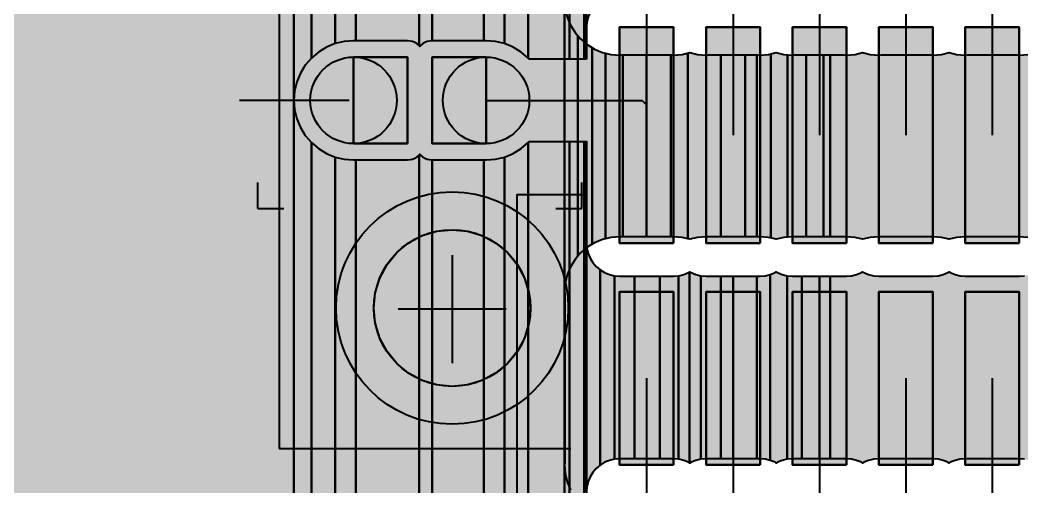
# Model space of a CAD drawing. Header units: millimetres. Extents: x 3.5 to 53, y 2.8 to 30.3.
# Drawn here: x 16.82 to 26.1, y 9.57 to 13.89 of the extents above; entities that cross this region are included whole.
import ezdxf

# ---------------------------------------------------------------- set-up
doc = ezdxf.new("R2010")
doc.units = ezdxf.units.MM
for name, color, linetype in [('bottom_copper', 7, 'Continuous'), ('bottom_silk', 7, 'Continuous'), ('drill_plated', 7, 'Continuous'), ('top_copper', 7, 'Continuous'), ('top_silk', 7, 'Continuous')]:
    doc.layers.add(name, color=color, linetype=linetype)

# ---------------------------------------------------------------- blocks, each defined once
blk = doc.blocks.new('Block7000')
at = {"layer": 'bottom_copper', "lineweight": 40}
for points in [[(4.0353, 0), (0, 0), (0, 26), (4.0353, 26), (4.0353, 0)], [(4.1969, 9.8121), (4.1407, 9.7463), (4.0954, 9.6725), (4.0623, 9.5925), (4.0421, 9.5083), (4.0353, 9.422), (4.0353, 26), (4.1969, 26), (4.1969, 9.8121)], [(4.4165, 9.9467), (4.3365, 9.9136), (4.2627, 9.8683), (4.1969, 9.8121), (4.1969, 26), (4.4165, 26), (4.4165, 9.9467)], [(4.6086, 9.972), (4.587, 9.9737), (4.5007, 9.9669), (4.4165, 9.9467), (4.4165, 26), (4.6086, 26), (4.6086, 9.972)], [(5.1934, 9.9284), (5.1754, 9.9437), (5.1553, 9.9561), (5.1335, 9.9651), (5.1105, 9.9706), (5.087, 9.9725), (5.0811, 9.972), (4.6086, 9.972), (4.6086, 26), (5.1934, 26), (5.1934, 9.9284)], [(5.314, 9.9725), (5.2905, 9.9706), (5.2675, 9.9651), (5.2457, 9.9561), (5.2256, 9.9437), (5.2076, 9.9284), (5.2005, 9.9201), (5.1934, 9.9284), (5.1934, 26), (5.314, 26), (5.314, 9.9725)], [(5.7924, 9.972), (5.3199, 9.972), (5.314, 9.9725), (5.314, 26), (5.7924, 26), (5.7924, 9.972)], [(5.9845, 9.9467), (5.9003, 9.9669), (5.814, 9.9737), (5.7924, 9.972), (5.7924, 26), (5.9845, 26), (5.9845, 9.9467)], [(6.2041, 9.8121), (6.1383, 9.8683), (6.0645, 9.9136), (5.9845, 9.9467), (5.9845, 26), (6.2041, 26), (6.2041, 9.8121)], [(6.5866, 9.803), (6.2119, 9.803), (6.2041, 9.8121), (6.2041, 26), (6.5866, 26), (6.5866, 9.803)], [(6.7229, 9.803), (6.5866, 9.803), (6.5866, 12.8), (6.5954, 12.6884), (6.6215, 12.5795), (6.6644, 12.4761), (6.7229, 12.3807), (6.7229, 9.803)], [(6.7443, 9.803), (6.7229, 9.803), (6.7229, 12.3807), (6.7443, 12.3556), (6.7443, 9.803)], [(6.8703, 10.3474), (6.8338, 10.3162), (6.8027, 10.2798), (6.7776, 10.2388), (6.7592, 10.1945), (6.748, 10.1478), (6.7443, 10.1), (6.7443, 12.3556), (6.7956, 12.2956), (6.8703, 12.2318), (6.8703, 10.3474)], [(6.7452, 9.803), (6.7443, 9.803), (6.7443, 10.1), (6.7452, 10.088), (6.7452, 9.803)], [(4.1969, 0), (4.0353, 0), (4.0353, 9.422), (4.0421, 9.3357), (4.0623, 9.2515), (4.0954, 9.1715), (4.1407, 9.0977), (4.1969, 9.0319), (4.1969, 0)], [(4.4165, 0), (4.1969, 0), (4.1969, 9.0319), (4.2627, 8.9757), (4.3365, 8.9304), (4.4165, 8.8973), (4.4165, 0)], [(6.2041, 0), (5.9845, 0), (5.9845, 8.8973), (6.0645, 8.9304), (6.1383, 8.9757), (6.2041, 9.0319), (6.2041, 0)], [(6.5866, 0), (6.2041, 0), (6.2041, 9.0319), (6.2119, 9.041), (6.5866, 9.041), (6.5866, 0)], [(6.7229, 3.6193), (6.6644, 3.5239), (6.6215, 3.4205), (6.5954, 3.3116), (6.5866, 3.2), (6.5866, 9.041), (6.7229, 9.041), (6.7229, 3.6193)], [(6.7443, 3.6444), (6.7229, 3.6193), (6.7229, 9.041), (6.7443, 9.041), (6.7443, 3.6444)], [(6.7452, 8.1119), (6.7443, 8.1), (6.7443, 9.041), (6.7452, 9.041), (6.7452, 8.1119)], [(5.1934, 0), (4.6086, 0), (4.6086, 8.872), (5.0811, 8.872), (5.087, 8.8715), (5.1105, 8.8734), (5.1335, 8.8789), (5.1553, 8.8879), (5.1754, 8.9003), (5.1934, 8.9156), (5.1934, 0)], [(5.314, 0), (5.1934, 0), (5.1934, 8.9156), (5.2005, 8.9239), (5.2076, 8.9156), (5.2256, 8.9003), (5.2457, 8.8879), (5.2675, 8.8789), (5.2905, 8.8734), (5.314, 8.8715), (5.314, 0)], [(4.6086, 0), (4.4165, 0), (4.4165, 8.8973), (4.5007, 8.8771), (4.587, 8.8703), (4.6086, 8.872), (4.6086, 0)], [(5.7924, 0), (5.314, 0), (5.314, 8.8715), (5.3199, 8.872), (5.7924, 8.872), (5.7924, 0)], [(5.9845, 0), (5.7924, 0), (5.7924, 8.872), (5.814, 8.8703), (5.9003, 8.8771), (5.9845, 8.8973), (5.9845, 0)], [(6.8703, 6.0473), (6.8338, 6.0162), (6.8027, 5.9798), (6.7776, 5.9388), (6.7592, 5.8945), (6.748, 5.8478), (6.7443, 5.8), (6.7443, 8.1), (6.748, 8.0522), (6.7592, 8.0055), (6.7776, 7.9612), (6.8026, 7.9205), (6.8338, 7.8838), (6.8703, 7.8527), (6.8703, 6.0473)], [(7.0022, 6.102), (6.9555, 6.0908), (6.9112, 6.0724), (6.8703, 6.0473), (6.8703, 7.8527), (6.9112, 7.8276), (6.9555, 7.8092), (7.0022, 7.798), (7.0022, 6.102)], [(7.1884, 6.1048), (7.0619, 6.1048), (7.05, 6.1057), (7.0022, 6.102), (7.0022, 7.798), (7.05, 7.7943), (7.0619, 7.7952), (7.1884, 7.7952), (7.1884, 6.1048)], [(7.4215, 6.1048), (7.1884, 6.1048), (7.1884, 7.7952), (7.4215, 7.7952), (7.4215, 6.1048)], [(7.5956, 6.1022), (7.55, 6.1057), (7.5381, 6.1048), (7.4215, 6.1048), (7.4215, 7.7952), (7.5381, 7.7952), (7.55, 7.7943), (7.5956, 7.7978), (7.5956, 6.1022)], [(7.698, 6.0668), (7.6888, 6.0724), (7.6445, 6.0908), (7.5978, 6.102), (7.5956, 6.1022), (7.5956, 7.7978), (7.5978, 7.798), (7.6445, 7.8092), (7.6888, 7.8276), (7.698, 7.8332), (7.698, 6.0668)], [(7.8022, 6.102), (7.7555, 6.0908), (7.7112, 6.0724), (7.7, 6.0656), (7.698, 6.0668), (7.698, 7.8332), (7.7, 7.8344), (7.7112, 7.8276), (7.7555, 7.8092), (7.8022, 7.798), (7.8022, 6.102)], [(7.9884, 6.1048), (7.8619, 6.1048), (7.85, 6.1057), (7.8022, 6.102), (7.8022, 7.798), (7.85, 7.7943), (7.8619, 7.7952), (7.9884, 7.7952), (7.9884, 6.1048)], [(8.1, 6.1048), (7.9884, 6.1048), (7.9884, 7.7952), (8.1, 7.7952), (8.1, 6.1048)], [(8.3205, 6.1048), (8.1, 6.1048), (8.1, 7.7952), (8.3205, 7.7952), (8.3205, 6.1048)], [(8.4445, 6.0908), (8.3978, 6.102), (8.35, 6.1057), (8.3381, 6.1048), (8.3205, 6.1048), (8.3205, 7.7952), (8.3381, 7.7952), (8.35, 7.7943), (8.3978, 7.798), (8.4445, 7.8092), (8.4445, 6.0908)], [(8.6022, 6.102), (8.5555, 6.0908), (8.5112, 6.0724), (8.5, 6.0656), (8.4888, 6.0724), (8.4445, 6.0908), (8.4445, 7.8092), (8.4888, 7.8276), (8.5, 7.8344), (8.5112, 7.8276), (8.5555, 7.8092), (8.6022, 7.798), (8.6022, 6.102)], [(8.7356, 6.1048), (8.6619, 6.1048), (8.65, 6.1057), (8.6022, 6.102), (8.6022, 7.798), (8.65, 7.7943), (8.6619, 7.7952), (8.7356, 7.7952), (8.7356, 6.1048)], [(8.9, 6.1048), (8.7356, 6.1048), (8.7356, 7.7952), (8.9, 7.7952), (8.9, 6.1048)], [(9, 6.1048), (8.9, 6.1048), (8.9, 7.7952), (9, 7.7952), (9, 6.1048)]]:
    blk.add_hatch(color=7, dxfattribs=at).paths.add_polyline_path(points, flags=0)
at = {"layer": 'bottom_copper', "color": 7, "lineweight": 40}
for points in [[(4.0353, 0), (0, 0), (0, 26), (4.0353, 26), (4.0353, 0)], [(4.1969, 9.8121), (4.1407, 9.7463), (4.0954, 9.6725), (4.0623, 9.5925), (4.0421, 9.5083), (4.0353, 9.422), (4.0353, 26), (4.1969, 26), (4.1969, 9.8121)], [(4.4165, 9.9467), (4.3365, 9.9136), (4.2627, 9.8683), (4.1969, 9.8121), (4.1969, 26), (4.4165, 26), (4.4165, 9.9467)], [(4.6086, 9.972), (4.587, 9.9737), (4.5007, 9.9669), (4.4165, 9.9467), (4.4165, 26), (4.6086, 26), (4.6086, 9.972)], [(5.1934, 9.9284), (5.1754, 9.9437), (5.1553, 9.9561), (5.1335, 9.9651), (5.1105, 9.9706), (5.087, 9.9725), (5.0811, 9.972), (4.6086, 9.972), (4.6086, 26), (5.1934, 26), (5.1934, 9.9284)], [(5.314, 9.9725), (5.2905, 9.9706), (5.2675, 9.9651), (5.2457, 9.9561), (5.2256, 9.9437), (5.2076, 9.9284), (5.2005, 9.9201), (5.1934, 9.9284), (5.1934, 26), (5.314, 26), (5.314, 9.9725)], [(5.7924, 9.972), (5.3199, 9.972), (5.314, 9.9725), (5.314, 26), (5.7924, 26), (5.7924, 9.972)], [(5.9845, 9.9467), (5.9003, 9.9669), (5.814, 9.9737), (5.7924, 9.972), (5.7924, 26), (5.9845, 26), (5.9845, 9.9467)], [(6.2041, 9.8121), (6.1383, 9.8683), (6.0645, 9.9136), (5.9845, 9.9467), (5.9845, 26), (6.2041, 26), (6.2041, 9.8121)], [(6.5866, 9.803), (6.2119, 9.803), (6.2041, 9.8121), (6.2041, 26), (6.5866, 26), (6.5866, 9.803)], [(6.7229, 9.803), (6.5866, 9.803), (6.5866, 12.8), (6.5954, 12.6884), (6.6215, 12.5795), (6.6644, 12.4761), (6.7229, 12.3807), (6.7229, 9.803)], [(6.7443, 9.803), (6.7229, 9.803), (6.7229, 12.3807), (6.7443, 12.3556), (6.7443, 9.803)], [(6.8703, 10.3474), (6.8338, 10.3162), (6.8027, 10.2798), (6.7776, 10.2388), (6.7592, 10.1945), (6.748, 10.1478), (6.7443, 10.1), (6.7443, 12.3556), (6.7956, 12.2956), (6.8703, 12.2318), (6.8703, 10.3474)], [(6.7452, 9.803), (6.7443, 9.803), (6.7443, 10.1), (6.7452, 10.088), (6.7452, 9.803)], [(4.1969, 0), (4.0353, 0), (4.0353, 9.422), (4.0421, 9.3357), (4.0623, 9.2515), (4.0954, 9.1715), (4.1407, 9.0977), (4.1969, 9.0319), (4.1969, 0)], [(4.4165, 0), (4.1969, 0), (4.1969, 9.0319), (4.2627, 8.9757), (4.3365, 8.9304), (4.4165, 8.8973), (4.4165, 0)], [(6.2041, 0), (5.9845, 0), (5.9845, 8.8973), (6.0645, 8.9304), (6.1383, 8.9757), (6.2041, 9.0319), (6.2041, 0)], [(6.5866, 0), (6.2041, 0), (6.2041, 9.0319), (6.2119, 9.041), (6.5866, 9.041), (6.5866, 0)], [(6.7229, 3.6193), (6.6644, 3.5239), (6.6215, 3.4205), (6.5954, 3.3116), (6.5866, 3.2), (6.5866, 9.041), (6.7229, 9.041), (6.7229, 3.6193)], [(6.7443, 3.6444), (6.7229, 3.6193), (6.7229, 9.041), (6.7443, 9.041), (6.7443, 3.6444)], [(6.7452, 8.1119), (6.7443, 8.1), (6.7443, 9.041), (6.7452, 9.041), (6.7452, 8.1119)], [(5.1934, 0), (4.6086, 0), (4.6086, 8.872), (5.0811, 8.872), (5.087, 8.8715), (5.1105, 8.8734), (5.1335, 8.8789), (5.1553, 8.8879), (5.1754, 8.9003), (5.1934, 8.9156), (5.1934, 0)], [(5.314, 0), (5.1934, 0), (5.1934, 8.9156), (5.2005, 8.9239), (5.2076, 8.9156), (5.2256, 8.9003), (5.2457, 8.8879), (5.2675, 8.8789), (5.2905, 8.8734), (5.314, 8.8715), (5.314, 0)], [(4.6086, 0), (4.4165, 0), (4.4165, 8.8973), (4.5007, 8.8771), (4.587, 8.8703), (4.6086, 8.872), (4.6086, 0)], [(5.7924, 0), (5.314, 0), (5.314, 8.8715), (5.3199, 8.872), (5.7924, 8.872), (5.7924, 0)], [(5.9845, 0), (5.7924, 0), (5.7924, 8.872), (5.814, 8.8703), (5.9003, 8.8771), (5.9845, 8.8973), (5.9845, 0)], [(6.8703, 6.0473), (6.8338, 6.0162), (6.8027, 5.9798), (6.7776, 5.9388), (6.7592, 5.8945), (6.748, 5.8478), (6.7443, 5.8), (6.7443, 8.1), (6.748, 8.0522), (6.7592, 8.0055), (6.7776, 7.9612), (6.8026, 7.9205), (6.8338, 7.8838), (6.8703, 7.8527), (6.8703, 6.0473)], [(7.0022, 6.102), (6.9555, 6.0908), (6.9112, 6.0724), (6.8703, 6.0473), (6.8703, 7.8527), (6.9112, 7.8276), (6.9555, 7.8092), (7.0022, 7.798), (7.0022, 6.102)], [(7.1884, 6.1048), (7.0619, 6.1048), (7.05, 6.1057), (7.0022, 6.102), (7.0022, 7.798), (7.05, 7.7943), (7.0619, 7.7952), (7.1884, 7.7952), (7.1884, 6.1048)], [(7.4215, 6.1048), (7.1884, 6.1048), (7.1884, 7.7952), (7.4215, 7.7952), (7.4215, 6.1048)], [(7.5956, 6.1022), (7.55, 6.1057), (7.5381, 6.1048), (7.4215, 6.1048), (7.4215, 7.7952), (7.5381, 7.7952), (7.55, 7.7943), (7.5956, 7.7978), (7.5956, 6.1022)], [(7.698, 6.0668), (7.6888, 6.0724), (7.6445, 6.0908), (7.5978, 6.102), (7.5956, 6.1022), (7.5956, 7.7978), (7.5978, 7.798), (7.6445, 7.8092), (7.6888, 7.8276), (7.698, 7.8332), (7.698, 6.0668)], [(7.8022, 6.102), (7.7555, 6.0908), (7.7112, 6.0724), (7.7, 6.0656), (7.698, 6.0668), (7.698, 7.8332), (7.7, 7.8344), (7.7112, 7.8276), (7.7555, 7.8092), (7.8022, 7.798), (7.8022, 6.102)], [(7.9884, 6.1048), (7.8619, 6.1048), (7.85, 6.1057), (7.8022, 6.102), (7.8022, 7.798), (7.85, 7.7943), (7.8619, 7.7952), (7.9884, 7.7952), (7.9884, 6.1048)], [(8.1, 6.1048), (7.9884, 6.1048), (7.9884, 7.7952), (8.1, 7.7952), (8.1, 6.1048)], [(8.3205, 6.1048), (8.1, 6.1048), (8.1, 7.7952), (8.3205, 7.7952), (8.3205, 6.1048)], [(8.4445, 6.0908), (8.3978, 6.102), (8.35, 6.1057), (8.3381, 6.1048), (8.3205, 6.1048), (8.3205, 7.7952), (8.3381, 7.7952), (8.35, 7.7943), (8.3978, 7.798), (8.4445, 7.8092), (8.4445, 6.0908)], [(8.6022, 6.102), (8.5555, 6.0908), (8.5112, 6.0724), (8.5, 6.0656), (8.4888, 6.0724), (8.4445, 6.0908), (8.4445, 7.8092), (8.4888, 7.8276), (8.5, 7.8344), (8.5112, 7.8276), (8.5555, 7.8092), (8.6022, 7.798), (8.6022, 6.102)], [(8.7356, 6.1048), (8.6619, 6.1048), (8.65, 6.1057), (8.6022, 6.102), (8.6022, 7.798), (8.65, 7.7943), (8.6619, 7.7952), (8.7356, 7.7952), (8.7356, 6.1048)], [(8.9, 6.1048), (8.7356, 6.1048), (8.7356, 7.7952), (8.9, 7.7952), (8.9, 6.1048)], [(9, 6.1048), (8.9, 6.1048), (8.9, 7.7952), (9, 7.7952), (9, 6.1048)]]:
    blk.add_lwpolyline(points, close=True, dxfattribs=at)
blk = doc.blocks.new('Block19332')
at = {"layer": 'top_copper', "lineweight": 40}
for points in [[(6.5404, 0), (0, 0), (0, 26), (6.5404, 26), (6.5404, 0)], [(6.6644, 7.9807), (6.6378, 7.9495), (6.596, 7.8813), (6.5654, 7.8075), (6.5467, 7.7297), (6.5404, 7.65), (6.5404, 10.35), (6.5467, 10.2703), (6.5654, 10.1925), (6.596, 10.1187), (6.6378, 10.0505), (6.6644, 10.0193), (6.6644, 7.9807)], [(6.7956, 8.0898), (6.7505, 8.0622), (6.6897, 8.0103), (6.6644, 7.9807), (6.6644, 10.0193), (6.6897, 9.9897), (6.7505, 9.9378), (6.7956, 9.9102), (6.7956, 8.0898)], [(6.919, 8.141), (6.8925, 8.1346), (6.8187, 8.104), (6.7956, 8.0898), (6.7956, 9.9102), (6.8187, 9.896), (6.8925, 9.8654), (6.919, 9.859), (6.919, 8.141)], [(7.0795, 8.158), (7.0699, 8.158), (7.05, 8.1596), (6.9703, 8.1533), (6.919, 8.141), (6.919, 9.859), (6.9703, 9.8467), (7.05, 9.8404), (7.0699, 9.842), (7.0795, 9.842), (7.0795, 8.158)], [(7.3, 8.158), (7.0795, 8.158), (7.0795, 9.842), (7.3, 9.842), (7.3, 8.158)], [(7.5229, 8.158), (7.3, 8.158), (7.3, 9.842), (7.5229, 9.842), (7.5229, 8.158)], [(7.6807, 8.141), (7.6297, 8.1533), (7.55, 8.1596), (7.5301, 8.158), (7.5229, 8.158), (7.5229, 9.842), (7.5301, 9.842), (7.55, 9.8404), (7.6297, 9.8467), (7.6807, 9.859), (7.6807, 8.141)], [(7.85, 8.1596), (7.7703, 8.1533), (7.7, 8.1364), (7.6807, 8.141), (7.6807, 9.859), (7.7, 9.8636), (7.7703, 9.8467), (7.85, 9.8404), (7.85, 8.1596)], [(7.9884, 8.158), (7.8699, 8.158), (7.85, 8.1596), (7.85, 9.8404), (7.8699, 9.842), (7.9884, 9.842), (7.9884, 8.158)], [(8.2116, 8.158), (7.9884, 8.158), (7.9884, 9.842), (8.2116, 9.842), (8.2116, 8.158)], [(8.3205, 8.158), (8.2116, 8.158), (8.2116, 9.842), (8.3205, 9.842), (8.3205, 8.158)], [(8.4494, 8.1486), (8.4297, 8.1533), (8.35, 8.1596), (8.3301, 8.158), (8.3205, 8.158), (8.3205, 9.842), (8.3301, 9.842), (8.35, 9.8404), (8.4297, 9.8467), (8.4494, 9.8514), (8.4494, 8.1486)], [(8.6044, 8.156), (8.5703, 8.1533), (8.5, 8.1364), (8.4494, 8.1486), (8.4494, 9.8514), (8.5, 9.8636), (8.5703, 9.8467), (8.6044, 9.844), (8.6044, 8.156)], [(8.7785, 8.158), (8.6699, 8.158), (8.65, 8.1596), (8.6044, 8.156), (8.6044, 9.844), (8.65, 9.8404), (8.6699, 9.842), (8.7785, 9.842), (8.7785, 8.158)], [(8.9365, 8.158), (8.7785, 8.158), (8.7785, 9.842), (8.9365, 9.842), (8.9365, 8.158)], [(9, 8.158), (8.9365, 8.158), (8.9365, 9.842), (9, 9.842), (9, 8.158)], [(6.542, 6.0699), (6.5404, 6.05), (6.5404, 7.65), (6.542, 7.6301), (6.542, 6.0699)], [(6.5866, 0), (6.5404, 0), (6.5404, 6.05), (6.5467, 5.9703), (6.5654, 5.8925), (6.5866, 5.8414), (6.5866, 0)]]:
    blk.add_hatch(color=7, dxfattribs=at).paths.add_polyline_path(points, flags=0)
at = {"layer": 'top_copper', "color": 7, "lineweight": 40}
for points in [[(6.5404, 0), (0, 0), (0, 26), (6.5404, 26), (6.5404, 0)], [(6.6644, 7.9807), (6.6378, 7.9495), (6.596, 7.8813), (6.5654, 7.8075), (6.5467, 7.7297), (6.5404, 7.65), (6.5404, 10.35), (6.5467, 10.2703), (6.5654, 10.1925), (6.596, 10.1187), (6.6378, 10.0505), (6.6644, 10.0193), (6.6644, 7.9807)], [(6.7956, 8.0898), (6.7505, 8.0622), (6.6897, 8.0103), (6.6644, 7.9807), (6.6644, 10.0193), (6.6897, 9.9897), (6.7505, 9.9378), (6.7956, 9.9102), (6.7956, 8.0898)], [(6.919, 8.141), (6.8925, 8.1346), (6.8187, 8.104), (6.7956, 8.0898), (6.7956, 9.9102), (6.8187, 9.896), (6.8925, 9.8654), (6.919, 9.859), (6.919, 8.141)], [(7.0795, 8.158), (7.0699, 8.158), (7.05, 8.1596), (6.9703, 8.1533), (6.919, 8.141), (6.919, 9.859), (6.9703, 9.8467), (7.05, 9.8404), (7.0699, 9.842), (7.0795, 9.842), (7.0795, 8.158)], [(7.3, 8.158), (7.0795, 8.158), (7.0795, 9.842), (7.3, 9.842), (7.3, 8.158)], [(7.5229, 8.158), (7.3, 8.158), (7.3, 9.842), (7.5229, 9.842), (7.5229, 8.158)], [(7.6807, 8.141), (7.6297, 8.1533), (7.55, 8.1596), (7.5301, 8.158), (7.5229, 8.158), (7.5229, 9.842), (7.5301, 9.842), (7.55, 9.8404), (7.6297, 9.8467), (7.6807, 9.859), (7.6807, 8.141)], [(7.85, 8.1596), (7.7703, 8.1533), (7.7, 8.1364), (7.6807, 8.141), (7.6807, 9.859), (7.7, 9.8636), (7.7703, 9.8467), (7.85, 9.8404), (7.85, 8.1596)], [(7.9884, 8.158), (7.8699, 8.158), (7.85, 8.1596), (7.85, 9.8404), (7.8699, 9.842), (7.9884, 9.842), (7.9884, 8.158)], [(8.2116, 8.158), (7.9884, 8.158), (7.9884, 9.842), (8.2116, 9.842), (8.2116, 8.158)], [(8.3205, 8.158), (8.2116, 8.158), (8.2116, 9.842), (8.3205, 9.842), (8.3205, 8.158)], [(8.4494, 8.1486), (8.4297, 8.1533), (8.35, 8.1596), (8.3301, 8.158), (8.3205, 8.158), (8.3205, 9.842), (8.3301, 9.842), (8.35, 9.8404), (8.4297, 9.8467), (8.4494, 9.8514), (8.4494, 8.1486)], [(8.6044, 8.156), (8.5703, 8.1533), (8.5, 8.1364), (8.4494, 8.1486), (8.4494, 9.8514), (8.5, 9.8636), (8.5703, 9.8467), (8.6044, 9.844), (8.6044, 8.156)], [(8.7785, 8.158), (8.6699, 8.158), (8.65, 8.1596), (8.6044, 8.156), (8.6044, 9.844), (8.65, 9.8404), (8.6699, 9.842), (8.7785, 9.842), (8.7785, 8.158)], [(8.9365, 8.158), (8.7785, 8.158), (8.7785, 9.842), (8.9365, 9.842), (8.9365, 8.158)], [(9, 8.158), (8.9365, 8.158), (8.9365, 9.842), (9, 9.842), (9, 8.158)], [(6.542, 6.0699), (6.5404, 6.05), (6.5404, 7.65), (6.542, 7.6301), (6.542, 6.0699)], [(6.5866, 0), (6.5404, 0), (6.5404, 6.05), (6.5467, 5.9703), (6.5654, 5.8925), (6.5866, 5.8414), (6.5866, 0)]]:
    blk.add_lwpolyline(points, close=True, dxfattribs=at)

msp = doc.modelspace()

# ---------------------------------------------------------------- hatches: boundary and pattern name
at = {"layer": 'bottom_copper', "lineweight": 40}
for points in [[(22.8703, 11.8271), (22.3703, 11.8271), (22.3703, 13.8271), (22.8703, 13.8271), (22.8703, 11.8271)], [(23.6703, 11.8271), (23.1703, 11.8271), (23.1703, 13.8271), (23.6703, 13.8271), (23.6703, 11.8271)], [(24.4703, 11.8271), (23.9703, 11.8271), (23.9703, 13.8271), (24.4703, 13.8271), (24.4703, 11.8271)], [(25.2703, 11.8271), (24.7703, 11.8271), (24.7703, 13.8271), (25.2703, 13.8271), (25.2703, 11.8271)], [(26.0703, 11.8271), (25.5703, 11.8271), (25.5703, 13.8271), (26.0703, 13.8271), (26.0703, 11.8271)], [(20.4073, 12.7491), (19.9073, 12.7491), (19.9073, 13.5491), (20.4073, 13.5491), (20.4073, 12.7491)], [(21.1343, 12.7491), (20.6343, 12.7491), (20.6343, 13.5491), (21.1343, 13.5491), (21.1343, 12.7491)], [(21.5314, 11.0857), (21.4901, 10.9497), (21.4231, 10.8243), (21.333, 10.7144), (21.2231, 10.6243), (21.0977, 10.5573), (20.9617, 10.516), (20.8203, 10.5021), (20.6789, 10.516), (20.5429, 10.5573), (20.4175, 10.6243), (20.3076, 10.7144), (20.2175, 10.8243), (20.1505, 10.9497), (20.1092, 11.0857), (20.0953, 11.2271), (20.1092, 11.3685), (20.1505, 11.5045), (20.2175, 11.6299), (20.3076, 11.7398), (20.4175, 11.8299), (20.5429, 11.8969), (20.6789, 11.9382), (20.8203, 11.9521), (20.9617, 11.9382), (21.0977, 11.8969), (21.2231, 11.8299), (21.333, 11.7398), (21.4231, 11.6299), (21.4901, 11.5045), (21.5314, 11.3685), (21.5453, 11.2271), (21.5314, 11.0857)], [(28.2192, 9.8319), (27.9822, 9.8319), (27.9703, 9.8328), (27.9225, 9.8291), (27.8758, 9.8179), (27.8315, 9.7995), (27.8203, 9.7927), (27.8091, 9.7995), (27.7648, 9.8179), (27.7181, 9.8291), (27.6703, 9.8328), (27.6584, 9.8319), (27.1822, 9.8319), (27.1703, 9.8328), (27.1225, 9.8291), (27.0758, 9.8179), (27.0315, 9.7995), (27.0203, 9.7927), (27.0091, 9.7995), (26.9648, 9.8179), (26.9181, 9.8291), (26.8703, 9.8328), (26.8584, 9.8319), (26.3822, 9.8319), (26.3703, 9.8328), (26.3225, 9.8291), (26.2758, 9.8179), (26.2315, 9.7995), (26.2203, 9.7927), (26.2091, 9.7995), (26.1648, 9.8179), (26.1181, 9.8291), (26.0703, 9.8328), (26.0584, 9.8319), (25.5822, 9.8319), (25.5703, 9.8328), (25.5225, 9.8291), (25.4758, 9.8179), (25.4315, 9.7995), (25.4203, 9.7927), (25.4091, 9.7995), (25.3648, 9.8179), (25.3181, 9.8291), (25.2703, 9.8328), (25.2584, 9.8319), (24.7822, 9.8319), (24.7703, 9.8328), (24.7225, 9.8291), (24.6758, 9.8179), (24.6315, 9.7995), (24.6203, 9.7927), (24.6091, 9.7995), (24.5648, 9.8179), (24.5181, 9.8291), (24.4703, 9.8328), (24.4584, 9.8319), (24.3203, 9.8319), (24.3203, 11.5223), (24.4584, 11.5223), (24.4703, 11.5214), (24.5181, 11.5251), (24.5648, 11.5363), (24.6091, 11.5547), (24.6203, 11.5615), (24.6315, 11.5547), (24.6758, 11.5363), (24.7225, 11.5251), (24.7703, 11.5214), (24.7822, 11.5223), (25.2584, 11.5223), (25.2703, 11.5214), (25.3181, 11.5251), (25.3648, 11.5363), (25.4091, 11.5547), (25.4203, 11.5615), (25.4315, 11.5547), (25.4758, 11.5363), (25.5225, 11.5251), (25.5703, 11.5214), (25.5822, 11.5223), (26.0584, 11.5223), (26.0703, 11.5214), (26.1181, 11.5251), (26.1648, 11.5363), (26.2091, 11.5547), (26.2203, 11.5615), (26.2315, 11.5547), (26.2758, 11.5363), (26.3225, 11.5251), (26.3703, 11.5214), (26.3822, 11.5223), (26.8584, 11.5223), (26.8703, 11.5214), (26.9181, 11.5251), (26.9648, 11.5363), (27.0091, 11.5547), (27.0203, 11.5615), (27.0315, 11.5547), (27.0758, 11.5363), (27.1225, 11.5251), (27.1703, 11.5214), (27.1822, 11.5223), (27.6584, 11.5223), (27.6703, 11.5214), (27.7181, 11.5251), (27.7648, 11.5363), (27.8091, 11.5547), (27.8203, 11.5615), (27.8315, 11.5547), (27.8758, 11.5363), (27.9225, 11.5251), (27.9703, 11.5214), (27.9822, 11.5223), (28.2192, 11.5223), (28.2192, 9.8319)]]:
    msp.add_hatch(color=7, dxfattribs=at).paths.add_polyline_path(points, flags=0)
at = {"layer": 'drill_plated', "lineweight": 40}
msp.add_hatch(color=7, dxfattribs=at).paths.add_polyline_path([(21.5314, 11.0857), (21.4901, 10.9497), (21.4231, 10.8243), (21.333, 10.7144), (21.2231, 10.6243), (21.0977, 10.5573), (20.9617, 10.516), (20.8203, 10.5021), (20.6789, 10.516), (20.5429, 10.5573), (20.4175, 10.6243), (20.3076, 10.7144), (20.2175, 10.8243), (20.1505, 10.9497), (20.1092, 11.0857), (20.0953, 11.2271), (20.1092, 11.3685), (20.1505, 11.5045), (20.2175, 11.6299), (20.3076, 11.7398), (20.4175, 11.8299), (20.5429, 11.8969), (20.6789, 11.9382), (20.8203, 11.9521), (20.9617, 11.9382), (21.0977, 11.8969), (21.2231, 11.8299), (21.333, 11.7398), (21.4231, 11.6299), (21.4901, 11.5045), (21.5314, 11.3685), (21.5453, 11.2271), (21.5314, 11.0857)], flags=0)
at = {"layer": 'top_copper', "lineweight": 40}
for points in [[(28.2203, 11.8851), (27.9902, 11.8851), (27.9703, 11.8867), (27.8906, 11.8804), (27.8203, 11.8635), (27.75, 11.8804), (27.6703, 11.8867), (27.6504, 11.8851), (27.1902, 11.8851), (27.1703, 11.8867), (27.0906, 11.8804), (27.0203, 11.8635), (26.95, 11.8804), (26.8703, 11.8867), (26.8504, 11.8851), (26.3902, 11.8851), (26.3703, 11.8867), (26.2906, 11.8804), (26.2203, 11.8635), (26.15, 11.8804), (26.0703, 11.8867), (26.0504, 11.8851), (25.5902, 11.8851), (25.5703, 11.8867), (25.4906, 11.8804), (25.4203, 11.8635), (25.35, 11.8804), (25.2703, 11.8867), (25.2504, 11.8851), (24.7902, 11.8851), (24.7703, 11.8867), (24.6906, 11.8804), (24.6203, 11.8635), (24.55, 11.8804), (24.4703, 11.8867), (24.4504, 11.8851), (24.3203, 11.8851), (24.3203, 13.5691), (24.4504, 13.5691), (24.4703, 13.5675), (24.55, 13.5738), (24.6203, 13.5907), (24.6906, 13.5738), (24.7703, 13.5675), (24.7902, 13.5691), (25.2504, 13.5691), (25.2703, 13.5675), (25.35, 13.5738), (25.4203, 13.5907), (25.4906, 13.5738), (25.5703, 13.5675), (25.5902, 13.5691), (26.0504, 13.5691), (26.0703, 13.5675), (26.15, 13.5738), (26.2203, 13.5907), (26.2906, 13.5738), (26.3703, 13.5675), (26.3902, 13.5691), (26.8504, 13.5691), (26.8703, 13.5675), (26.95, 13.5738), (27.0203, 13.5907), (27.0906, 13.5738), (27.1703, 13.5675), (27.1902, 13.5691), (27.6504, 13.5691), (27.6703, 13.5675), (27.75, 13.5738), (27.8203, 13.5907), (27.8906, 13.5738), (27.9703, 13.5675), (27.9902, 13.5691), (28.2203, 13.5691), (28.2203, 11.8851)], [(21.5314, 11.0857), (21.4901, 10.9497), (21.4231, 10.8243), (21.333, 10.7144), (21.2231, 10.6243), (21.0977, 10.5573), (20.9617, 10.516), (20.8203, 10.5021), (20.6789, 10.516), (20.5429, 10.5573), (20.4175, 10.6243), (20.3076, 10.7144), (20.2175, 10.8243), (20.1505, 10.9497), (20.1092, 11.0857), (20.0953, 11.2271), (20.1092, 11.3685), (20.1505, 11.5045), (20.2175, 11.6299), (20.3076, 11.7398), (20.4175, 11.8299), (20.5429, 11.8969), (20.6789, 11.9382), (20.8203, 11.9521), (20.9617, 11.9382), (21.0977, 11.8969), (21.2231, 11.8299), (21.333, 11.7398), (21.4231, 11.6299), (21.4901, 11.5045), (21.5314, 11.3685), (21.5453, 11.2271), (21.5314, 11.0857)], [(22.8703, 9.7771), (22.3703, 9.7771), (22.3703, 11.3771), (22.8703, 11.3771), (22.8703, 9.7771)], [(23.6703, 9.7771), (23.1703, 9.7771), (23.1703, 11.3771), (23.6703, 11.3771), (23.6703, 9.7771)], [(24.4703, 9.7771), (23.9703, 9.7771), (23.9703, 11.3771), (24.4703, 11.3771), (24.4703, 9.7771)], [(25.2703, 9.7771), (24.7703, 9.7771), (24.7703, 11.3771), (25.2703, 11.3771), (25.2703, 9.7771)], [(26.0703, 9.7771), (25.5703, 9.7771), (25.5703, 11.3771), (26.0703, 11.3771), (26.0703, 9.7771)]]:
    msp.add_hatch(color=7, dxfattribs=at).paths.add_polyline_path(points, flags=0)

# ---------------------------------------------------------------- linework, layer by layer
at = {"layer": 'bottom_copper', "color": 7, "lineweight": 40}
for p, q in [((23.4203, 17.3271), (23.4203, 12.8271)), ((25.0203, 17.3271), (25.0203, 12.8271)), ((22.6203, 16.5271), (22.6203, 12.8271)), ((24.2203, 16.5271), (24.2203, 12.8271)), ((25.8202, 16.5271), (25.8202, 12.8271)), ((22.0795, 13.9216), (22.0683, 13.8749)), ((22.0683, 13.8749), (22.0646, 13.8271)), ((22.0646, 13.8271), (22.0655, 13.8151)), ((22.8703, 13.8271), (22.3703, 13.8271)), ((22.3703, 13.8271), (22.3703, 11.8271)), ((22.8703, 11.8271), (22.8703, 13.8271)), ((23.6703, 13.8271), (23.1703, 13.8271)), ((23.1703, 13.8271), (23.1703, 11.8271)), ((23.6703, 11.8271), (23.6703, 13.8271)), ((24.4703, 13.8271), (23.9703, 13.8271)), ((23.9703, 13.8271), (23.9703, 11.8271)), ((24.4703, 11.8271), (24.4703, 13.8271)), ((25.2703, 13.8271), (24.7703, 13.8271)), ((24.7703, 13.8271), (24.7703, 11.8271)), ((25.2703, 11.8271), (25.2703, 13.8271)), ((26.0703, 13.8271), (25.5703, 13.8271)), ((25.5703, 13.8271), (25.5703, 11.8271)), ((26.0703, 11.8271), (26.0703, 13.8271)), ((22.0655, 13.8151), (22.0655, 13.5301)), ((19.6568, 13.6407), (19.583, 13.5954)), ((19.7368, 13.6738), (19.6568, 13.6407)), ((19.821, 13.694), (19.7368, 13.6738)), ((19.9073, 13.7008), (19.821, 13.694)), ((19.9289, 13.6991), (19.9073, 13.7008)), ((20.4014, 13.6991), (19.9289, 13.6991)), ((20.4073, 13.6996), (20.4014, 13.6991)), ((20.4308, 13.6977), (20.4073, 13.6996)), ((20.4538, 13.6922), (20.4308, 13.6977)), ((20.4756, 13.6832), (20.4538, 13.6922)), ((20.4957, 13.6708), (20.4756, 13.6832)), ((20.5137, 13.6555), (20.4957, 13.6708)), ((20.5208, 13.6472), (20.5137, 13.6555)), ((20.5279, 13.6555), (20.5208, 13.6472)), ((20.5459, 13.6708), (20.5279, 13.6555)), ((20.566, 13.6832), (20.5459, 13.6708)), ((20.5878, 13.6922), (20.566, 13.6832)), ((20.6108, 13.6977), (20.5878, 13.6922)), ((20.6343, 13.6996), (20.6108, 13.6977)), ((20.6402, 13.6991), (20.6343, 13.6996)), ((21.1127, 13.6991), (20.6402, 13.6991)), ((21.1343, 13.7008), (21.1127, 13.6991)), ((21.2206, 13.694), (21.1343, 13.7008)), ((21.3048, 13.6738), (21.2206, 13.694)), ((21.3848, 13.6407), (21.3048, 13.6738)), ((21.4586, 13.5954), (21.3848, 13.6407)), ((19.583, 13.5954), (19.5172, 13.5392)), ((20.4073, 13.5491), (19.9073, 13.5491)), ((19.9073, 13.5491), (19.9073, 12.7491)), ((20.4073, 12.7491), (20.4073, 13.5491)), ((21.1343, 13.5491), (20.6343, 13.5491)), ((20.6343, 13.5491), (20.6343, 12.7491)), ((21.1343, 12.7491), (21.1343, 13.5491)), ((21.5244, 13.5392), (21.4586, 13.5954)), ((19.461, 13.4734), (19.4157, 13.3996)), ((19.5172, 13.5392), (19.461, 13.4734)), ((21.5322, 13.5301), (21.5244, 13.5392)), ((22.0655, 13.5301), (21.5322, 13.5301)), ((19.4157, 13.3996), (19.3826, 13.3196)), ((19.3826, 13.3196), (19.3624, 13.2354)), ((19.3624, 13.2354), (19.3556, 13.1491)), ((19.8683, 13.1491), (18.8523, 13.1491)), ((19.3556, 13.1491), (19.3624, 13.0628)), ((21.1343, 13.1491), (22.5783, 13.1491)), ((22.5783, 13.1491), (22.6203, 13.1071)), ((19.3624, 13.0628), (19.3826, 12.9786)), ((19.3826, 12.9786), (19.4157, 12.8986)), ((19.4157, 12.8986), (19.461, 12.8248)), ((19.461, 12.8248), (19.5172, 12.759)), ((19.5172, 12.759), (19.583, 12.7028)), ((19.9073, 12.7491), (20.4073, 12.7491)), ((20.6343, 12.7491), (21.1343, 12.7491)), ((21.4586, 12.7028), (21.5244, 12.759)), ((21.5244, 12.759), (21.5322, 12.7681)), ((21.5322, 12.7681), (22.0655, 12.7681)), ((22.0655, 12.7681), (22.0655, 11.839)), ((19.583, 12.7028), (19.6568, 12.6575)), ((19.6568, 12.6575), (19.7368, 12.6244)), ((19.7368, 12.6244), (19.821, 12.6042)), ((20.4538, 12.606), (20.4756, 12.615)), ((20.4756, 12.615), (20.4957, 12.6274)), ((20.4957, 12.6274), (20.5137, 12.6427)), ((20.5137, 12.6427), (20.5208, 12.651)), ((20.5208, 12.651), (20.5279, 12.6427)), ((20.5279, 12.6427), (20.5459, 12.6274)), ((20.5459, 12.6274), (20.566, 12.615)), ((20.566, 12.615), (20.5878, 12.606)), ((21.2206, 12.6042), (21.3048, 12.6244)), ((21.3048, 12.6244), (21.3848, 12.6575)), ((21.3848, 12.6575), (21.4586, 12.7028)), ((19.821, 12.6042), (19.9073, 12.5974)), ((19.9073, 12.5974), (19.9289, 12.5991)), ((19.9289, 12.5991), (20.4014, 12.5991)), ((20.4014, 12.5991), (20.4073, 12.5986)), ((20.4073, 12.5986), (20.4308, 12.6005)), ((20.4308, 12.6005), (20.4538, 12.606)), ((20.5878, 12.606), (20.6108, 12.6005)), ((20.6108, 12.6005), (20.6343, 12.5986)), ((20.6343, 12.5986), (20.6402, 12.5991)), ((20.6402, 12.5991), (21.1127, 12.5991)), ((21.1127, 12.5991), (21.1343, 12.5974)), ((21.1343, 12.5974), (21.2206, 12.6042)), ((22.0655, 11.839), (22.0646, 11.8271)), ((22.0646, 11.8271), (22.0683, 11.7793)), ((22.0683, 11.7793), (22.0795, 11.7326)), ((22.3703, 11.8271), (22.8703, 11.8271)), ((23.1703, 11.8271), (23.6703, 11.8271)), ((23.9703, 11.8271), (24.4703, 11.8271)), ((24.7703, 11.8271), (25.2703, 11.8271)), ((25.5703, 11.8271), (26.0703, 11.8271)), ((22.0795, 11.7326), (22.0979, 11.6883)), ((22.0979, 11.6883), (22.123, 11.6474)), ((22.123, 11.6474), (22.1541, 11.6109)), ((22.1541, 11.6109), (22.1906, 11.5798)), ((22.1906, 11.5798), (22.2315, 11.5547)), ((22.2315, 11.5547), (22.2758, 11.5363)), ((22.2758, 11.5363), (22.3225, 11.5251)), ((22.3225, 11.5251), (22.3703, 11.5214)), ((22.3703, 11.5214), (22.3822, 11.5223)), ((22.3822, 11.5223), (22.8584, 11.5223)), ((22.8584, 11.5223), (22.8703, 11.5214)), ((22.8703, 11.5214), (22.9181, 11.5251)), ((22.9181, 11.5251), (22.9648, 11.5363)), ((22.9648, 11.5363), (23.0091, 11.5547)), ((23.0091, 11.5547), (23.0203, 11.5615)), ((23.0203, 11.5615), (23.0315, 11.5547)), ((23.0315, 11.5547), (23.0758, 11.5363)), ((23.0758, 11.5363), (23.1225, 11.5251)), ((23.1225, 11.5251), (23.1703, 11.5214)), ((23.1703, 11.5214), (23.1822, 11.5223)), ((23.1822, 11.5223), (23.6584, 11.5223)), ((23.6584, 11.5223), (23.6703, 11.5214)), ((23.6703, 11.5214), (23.7181, 11.5251)), ((23.7181, 11.5251), (23.7648, 11.5363)), ((23.7648, 11.5363), (23.8091, 11.5547)), ((23.8091, 11.5547), (23.8203, 11.5615)), ((23.8203, 11.5615), (23.8315, 11.5547)), ((23.8315, 11.5547), (23.8758, 11.5363)), ((23.8758, 11.5363), (23.9225, 11.5251)), ((23.9225, 11.5251), (23.9703, 11.5214)), ((23.9703, 11.5214), (23.9822, 11.5223)), ((23.9822, 11.5223), (24.3203, 11.5223)), ((24.3203, 9.8319), (24.3203, 11.5223)), ((24.3203, 11.5223), (24.4584, 11.5223)), ((24.3203, 11.5223), (24.3203, 9.8319)), ((24.4584, 11.5223), (24.4703, 11.5214)), ((24.4703, 11.5214), (24.5181, 11.5251)), ((24.5181, 11.5251), (24.5648, 11.5363)), ((24.5648, 11.5363), (24.6091, 11.5547)), ((24.6091, 11.5547), (24.6203, 11.5615)), ((24.6203, 11.5615), (24.6315, 11.5547)), ((24.6315, 11.5547), (24.6758, 11.5363)), ((24.6758, 11.5363), (24.7225, 11.5251)), ((24.7225, 11.5251), (24.7703, 11.5214)), ((24.7703, 11.5214), (24.7822, 11.5223)), ((24.7822, 11.5223), (25.2584, 11.5223)), ((25.2584, 11.5223), (25.2703, 11.5214)), ((25.2703, 11.5214), (25.3181, 11.5251)), ((25.3181, 11.5251), (25.3648, 11.5363)), ((25.3648, 11.5363), (25.4091, 11.5547)), ((25.4091, 11.5547), (25.4203, 11.5615)), ((25.4203, 11.5615), (25.4315, 11.5547)), ((25.4315, 11.5547), (25.4758, 11.5363)), ((25.4758, 11.5363), (25.5225, 11.5251)), ((25.5225, 11.5251), (25.5703, 11.5214)), ((25.5703, 11.5214), (25.5822, 11.5223)), ((25.5822, 11.5223), (26.0584, 11.5223)), ((26.0584, 11.5223), (26.0703, 11.5214)), ((26.0703, 11.5214), (26.1181, 11.5251)), ((22.3703, 9.8328), (22.3225, 9.8291)), ((22.3822, 9.8319), (22.3703, 9.8328)), ((22.8584, 9.8319), (22.3822, 9.8319)), ((22.8703, 9.8328), (22.8584, 9.8319)), ((22.9181, 9.8291), (22.8703, 9.8328)), ((23.1703, 9.8328), (23.1225, 9.8291)), ((23.1822, 9.8319), (23.1703, 9.8328)), ((23.6584, 9.8319), (23.1822, 9.8319)), ((23.6703, 9.8328), (23.6584, 9.8319)), ((23.7181, 9.8291), (23.6703, 9.8328)), ((23.9703, 9.8328), (23.9225, 9.8291)), ((23.9822, 9.8319), (23.9703, 9.8328)), ((24.3203, 9.8319), (23.9822, 9.8319)), ((24.4584, 9.8319), (24.3203, 9.8319)), ((24.4703, 9.8328), (24.4584, 9.8319)), ((24.5181, 9.8291), (24.4703, 9.8328)), ((24.7703, 9.8328), (24.7225, 9.8291)), ((24.7822, 9.8319), (24.7703, 9.8328)), ((25.2584, 9.8319), (24.7822, 9.8319)), ((25.2703, 9.8328), (25.2584, 9.8319)), ((25.3181, 9.8291), (25.2703, 9.8328)), ((25.5703, 9.8328), (25.5225, 9.8291)), ((25.5822, 9.8319), (25.5703, 9.8328)), ((26.0584, 9.8319), (25.5822, 9.8319)), ((26.0703, 9.8328), (26.0584, 9.8319)), ((26.1181, 9.8291), (26.0703, 9.8328)), ((22.1541, 9.7433), (22.1229, 9.7068)), ((22.1906, 9.7744), (22.1541, 9.7433)), ((22.2315, 9.7995), (22.1906, 9.7744)), ((22.2758, 9.8179), (22.2315, 9.7995)), ((22.3225, 9.8291), (22.2758, 9.8179)), ((22.9648, 9.8179), (22.9181, 9.8291)), ((23.0091, 9.7995), (22.9648, 9.8179)), ((23.0203, 9.7927), (23.0091, 9.7995)), ((23.0315, 9.7995), (23.0203, 9.7927)), ((23.0758, 9.8179), (23.0315, 9.7995)), ((23.1225, 9.8291), (23.0758, 9.8179)), ((23.7648, 9.8179), (23.7181, 9.8291)), ((23.8091, 9.7995), (23.7648, 9.8179)), ((23.8203, 9.7927), (23.8091, 9.7995)), ((23.8315, 9.7995), (23.8203, 9.7927)), ((23.8758, 9.8179), (23.8315, 9.7995)), ((23.9225, 9.8291), (23.8758, 9.8179)), ((24.5648, 9.8179), (24.5181, 9.8291)), ((24.6091, 9.7995), (24.5648, 9.8179)), ((24.6203, 9.7927), (24.6091, 9.7995)), ((24.6315, 9.7995), (24.6203, 9.7927)), ((24.6758, 9.8179), (24.6315, 9.7995)), ((24.7225, 9.8291), (24.6758, 9.8179)), ((25.3648, 9.8179), (25.3181, 9.8291)), ((25.4091, 9.7995), (25.3648, 9.8179)), ((25.4203, 9.7927), (25.4091, 9.7995)), ((25.4315, 9.7995), (25.4203, 9.7927)), ((25.4758, 9.8179), (25.4315, 9.7995)), ((25.5225, 9.8291), (25.4758, 9.8179)), ((22.0979, 9.6659), (22.0795, 9.6216)), ((22.1229, 9.7068), (22.0979, 9.6659)), ((22.0683, 9.5749), (22.0646, 9.5271)), ((22.0795, 9.6216), (22.0683, 9.5749))]:
    msp.add_line(p, q, dxfattribs=at)
for points in [[(22.8703, 11.8271), (22.3703, 11.8271), (22.3703, 13.8271), (22.8703, 13.8271), (22.8703, 11.8271)], [(23.6703, 11.8271), (23.1703, 11.8271), (23.1703, 13.8271), (23.6703, 13.8271), (23.6703, 11.8271)], [(24.4703, 11.8271), (23.9703, 11.8271), (23.9703, 13.8271), (24.4703, 13.8271), (24.4703, 11.8271)], [(25.2703, 11.8271), (24.7703, 11.8271), (24.7703, 13.8271), (25.2703, 13.8271), (25.2703, 11.8271)], [(26.0703, 11.8271), (25.5703, 11.8271), (25.5703, 13.8271), (26.0703, 13.8271), (26.0703, 11.8271)], [(20.4073, 12.7491), (19.9073, 12.7491), (19.9073, 13.5491), (20.4073, 13.5491), (20.4073, 12.7491)], [(21.1343, 12.7491), (20.6343, 12.7491), (20.6343, 13.5491), (21.1343, 13.5491), (21.1343, 12.7491)], [(21.5314, 11.0857), (21.4901, 10.9497), (21.4231, 10.8243), (21.333, 10.7144), (21.2231, 10.6243), (21.0977, 10.5573), (20.9617, 10.516), (20.8203, 10.5021), (20.6789, 10.516), (20.5429, 10.5573), (20.4175, 10.6243), (20.3076, 10.7144), (20.2175, 10.8243), (20.1505, 10.9497), (20.1092, 11.0857), (20.0953, 11.2271), (20.1092, 11.3685), (20.1505, 11.5045), (20.2175, 11.6299), (20.3076, 11.7398), (20.4175, 11.8299), (20.5429, 11.8969), (20.6789, 11.9382), (20.8203, 11.9521), (20.9617, 11.9382), (21.0977, 11.8969), (21.2231, 11.8299), (21.333, 11.7398), (21.4231, 11.6299), (21.4901, 11.5045), (21.5314, 11.3685), (21.5453, 11.2271), (21.5314, 11.0857)]]:
    msp.add_lwpolyline(points, close=True, dxfattribs=at)
msp.add_lwpolyline([(26.1181, 9.8291), (26.0703, 9.8328), (26.0584, 9.8319), (25.5822, 9.8319), (25.5703, 9.8328), (25.5225, 9.8291), (25.4758, 9.8179), (25.4315, 9.7995), (25.4203, 9.7927), (25.4091, 9.7995), (25.3648, 9.8179), (25.3181, 9.8291), (25.2703, 9.8328), (25.2584, 9.8319), (24.7822, 9.8319), (24.7703, 9.8328), (24.7225, 9.8291), (24.6758, 9.8179), (24.6315, 9.7995), (24.6203, 9.7927), (24.6091, 9.7995), (24.5648, 9.8179), (24.5181, 9.8291), (24.4703, 9.8328), (24.4584, 9.8319), (24.3203, 9.8319), (24.3203, 11.5223), (24.4584, 11.5223), (24.4703, 11.5214), (24.5181, 11.5251), (24.5648, 11.5363), (24.6091, 11.5547), (24.6203, 11.5615), (24.6315, 11.5547), (24.6758, 11.5363), (24.7225, 11.5251), (24.7703, 11.5214), (24.7822, 11.5223), (25.2584, 11.5223), (25.2703, 11.5214), (25.3181, 11.5251), (25.3648, 11.5363), (25.4091, 11.5547), (25.4203, 11.5615), (25.4315, 11.5547), (25.4758, 11.5363), (25.5225, 11.5251), (25.5703, 11.5214), (25.5822, 11.5223), (26.0584, 11.5223), (26.0703, 11.5214), (26.1181, 11.5251)], dxfattribs=at)
for centre, major_axis in [((19.9073, 13.1491), (0.4, 0)), ((21.1343, 13.1491), (0.4, 0)), ((20.8203, 11.2271), (1.075, 0)), ((20.8203, 11.2271), (0.725, 0))]:
    msp.add_ellipse(centre, major_axis=major_axis, ratio=1, dxfattribs=at)
at = {"layer": 'bottom_silk', "color": 7, "lineweight": 40}
for p, q in [((19.0208, 12.1491), (19.0208, 12.3891)), ((22.0208, 12.1491), (22.0208, 12.3891)), ((21.4203, 12.2771), (21.4203, 9.0771)), ((21.4203, 12.2771), (22.0703, 12.2771)), ((19.0208, 12.1491), (19.2608, 12.1491)), ((21.7808, 12.1491), (22.0208, 12.1491))]:
    msp.add_line(p, q, dxfattribs=at)
at = {"layer": 'drill_plated', "color": 7, "lineweight": 40}
msp.add_lwpolyline([(21.5314, 11.0857), (21.4901, 10.9497), (21.4231, 10.8243), (21.333, 10.7144), (21.2231, 10.6243), (21.0977, 10.5573), (20.9617, 10.516), (20.8203, 10.5021), (20.6789, 10.516), (20.5429, 10.5573), (20.4175, 10.6243), (20.3076, 10.7144), (20.2175, 10.8243), (20.1505, 10.9497), (20.1092, 11.0857), (20.0953, 11.2271), (20.1092, 11.3685), (20.1505, 11.5045), (20.2175, 11.6299), (20.3076, 11.7398), (20.4175, 11.8299), (20.5429, 11.8969), (20.6789, 11.9382), (20.8203, 11.9521), (20.9617, 11.9382), (21.0977, 11.8969), (21.2231, 11.8299), (21.333, 11.7398), (21.4231, 11.6299), (21.4901, 11.5045), (21.5314, 11.3685), (21.5453, 11.2271), (21.5314, 11.0857)], close=True, dxfattribs=at)
msp.add_ellipse((20.8203, 11.2271), major_axis=(0.725, 0), ratio=1, dxfattribs=at)
at = {"layer": 'top_copper', "color": 7, "lineweight": 40}
for p, q in [((21.8857, 13.9196), (21.9163, 13.8458)), ((21.9163, 13.8458), (21.9581, 13.7776)), ((21.9581, 13.7776), (22.01, 13.7168)), ((22.01, 13.7168), (22.0708, 13.6649)), ((22.0708, 13.6649), (22.139, 13.6231)), ((22.139, 13.6231), (22.2128, 13.5925)), ((22.2128, 13.5925), (22.2906, 13.5738)), ((22.2906, 13.5738), (22.3703, 13.5675)), ((22.3703, 13.5675), (22.3902, 13.5691)), ((22.3902, 13.5691), (22.8504, 13.5691)), ((22.8504, 13.5691), (22.8703, 13.5675)), ((22.8703, 13.5675), (22.95, 13.5738)), ((22.95, 13.5738), (23.0203, 13.5907)), ((23.0203, 13.5907), (23.0906, 13.5738)), ((23.0906, 13.5738), (23.1703, 13.5675)), ((23.1703, 13.5675), (23.1902, 13.5691)), ((23.1902, 13.5691), (23.6504, 13.5691)), ((23.6504, 13.5691), (23.6703, 13.5675)), ((23.6703, 13.5675), (23.75, 13.5738)), ((23.75, 13.5738), (23.8203, 13.5907)), ((23.8203, 13.5907), (23.8906, 13.5738)), ((23.8906, 13.5738), (23.9703, 13.5675)), ((23.9703, 13.5675), (23.9902, 13.5691)), ((23.9902, 13.5691), (24.3203, 13.5691)), ((24.3203, 11.8851), (24.3203, 13.5691)), ((24.3203, 13.5691), (24.4504, 13.5691)), ((24.3203, 13.5691), (24.3203, 11.8851)), ((24.4504, 13.5691), (24.4703, 13.5675)), ((24.4703, 13.5675), (24.55, 13.5738)), ((24.55, 13.5738), (24.6203, 13.5907)), ((24.6203, 13.5907), (24.6906, 13.5738)), ((24.6906, 13.5738), (24.7703, 13.5675)), ((24.7703, 13.5675), (24.7902, 13.5691)), ((24.7902, 13.5691), (25.2504, 13.5691)), ((25.2504, 13.5691), (25.2703, 13.5675)), ((25.2703, 13.5675), (25.35, 13.5738)), ((25.35, 13.5738), (25.4203, 13.5907)), ((25.4203, 13.5907), (25.4906, 13.5738)), ((25.4906, 13.5738), (25.5703, 13.5675)), ((25.5703, 13.5675), (25.5902, 13.5691)), ((25.5902, 13.5691), (26.0504, 13.5691)), ((26.0504, 13.5691), (26.0703, 13.5675)), ((26.0703, 13.5675), (26.15, 13.5738)), ((19.8683, 13.1491), (18.8523, 13.1491)), ((22.2906, 11.8804), (22.2128, 11.8617)), ((22.3703, 11.8867), (22.2906, 11.8804)), ((22.3902, 11.8851), (22.3703, 11.8867)), ((22.8504, 11.8851), (22.3902, 11.8851)), ((22.8703, 11.8867), (22.8504, 11.8851)), ((22.95, 11.8804), (22.8703, 11.8867)), ((23.0203, 11.8635), (22.95, 11.8804)), ((23.0906, 11.8804), (23.0203, 11.8635)), ((23.1703, 11.8867), (23.0906, 11.8804)), ((23.1902, 11.8851), (23.1703, 11.8867)), ((23.6504, 11.8851), (23.1902, 11.8851)), ((23.6703, 11.8867), (23.6504, 11.8851)), ((23.75, 11.8804), (23.6703, 11.8867)), ((23.8203, 11.8635), (23.75, 11.8804)), ((23.8906, 11.8804), (23.8203, 11.8635)), ((23.9703, 11.8867), (23.8906, 11.8804)), ((23.9902, 11.8851), (23.9703, 11.8867)), ((24.3203, 11.8851), (23.9902, 11.8851)), ((24.4504, 11.8851), (24.3203, 11.8851)), ((24.4703, 11.8867), (24.4504, 11.8851)), ((24.55, 11.8804), (24.4703, 11.8867)), ((24.6203, 11.8635), (24.55, 11.8804)), ((24.6906, 11.8804), (24.6203, 11.8635)), ((24.7703, 11.8867), (24.6906, 11.8804)), ((24.7902, 11.8851), (24.7703, 11.8867)), ((25.2504, 11.8851), (24.7902, 11.8851)), ((25.2703, 11.8867), (25.2504, 11.8851)), ((25.35, 11.8804), (25.2703, 11.8867)), ((25.4203, 11.8635), (25.35, 11.8804)), ((25.4906, 11.8804), (25.4203, 11.8635)), ((25.5703, 11.8867), (25.4906, 11.8804)), ((25.5902, 11.8851), (25.5703, 11.8867)), ((26.0504, 11.8851), (25.5902, 11.8851)), ((26.0703, 11.8867), (26.0504, 11.8851)), ((26.15, 11.8804), (26.0703, 11.8867)), ((22.0708, 11.7893), (22.01, 11.7374)), ((22.139, 11.8311), (22.0708, 11.7893)), ((22.2128, 11.8617), (22.139, 11.8311)), ((22.01, 11.7374), (21.9581, 11.6766)), ((21.9163, 11.6084), (21.8857, 11.5346)), ((21.9581, 11.6766), (21.9163, 11.6084)), ((21.8857, 11.5346), (21.867, 11.4568)), ((21.867, 11.4568), (21.8607, 11.3771)), ((21.8607, 11.3771), (21.8623, 11.3572)), ((21.8623, 11.3572), (21.8623, 9.797)), ((22.8703, 11.3771), (22.3703, 11.3771)), ((22.3703, 11.3771), (22.3703, 9.7771)), ((22.8703, 9.7771), (22.8703, 11.3771)), ((23.6703, 11.3771), (23.1703, 11.3771)), ((23.1703, 11.3771), (23.1703, 9.7771)), ((23.6703, 9.7771), (23.6703, 11.3771)), ((24.4703, 11.3771), (23.9703, 11.3771)), ((23.9703, 11.3771), (23.9703, 9.7771)), ((24.4703, 9.7771), (24.4703, 11.3771)), ((25.2703, 11.3771), (24.7703, 11.3771)), ((24.7703, 11.3771), (24.7703, 9.7771)), ((25.2703, 9.7771), (25.2703, 11.3771)), ((26.0703, 11.3771), (25.5703, 11.3771)), ((25.5703, 11.3771), (25.5703, 9.7771)), ((26.0703, 9.7771), (26.0703, 11.3771)), ((22.6203, 10.5771), (22.6203, 6.9271)), ((23.4203, 10.5771), (23.4203, 6.1271)), ((24.2203, 10.5771), (24.2203, 6.9271)), ((25.0203, 10.5771), (25.0203, 6.1271)), ((25.8202, 10.5771), (25.8202, 6.9271)), ((21.8623, 9.797), (21.8607, 9.7771)), ((21.8607, 9.7771), (21.867, 9.6974)), ((22.3703, 9.7771), (22.8703, 9.7771)), ((23.1703, 9.7771), (23.6703, 9.7771)), ((23.9703, 9.7771), (24.4703, 9.7771)), ((24.7703, 9.7771), (25.2703, 9.7771)), ((25.5703, 9.7771), (26.0703, 9.7771)), ((21.867, 9.6974), (21.8857, 9.6196)), ((21.8857, 9.6196), (21.9163, 9.5458))]:
    msp.add_line(p, q, dxfattribs=at)
msp.add_lwpolyline([(26.15, 11.8804), (26.0703, 11.8867), (26.0504, 11.8851), (25.5902, 11.8851), (25.5703, 11.8867), (25.4906, 11.8804), (25.4203, 11.8635), (25.35, 11.8804), (25.2703, 11.8867), (25.2504, 11.8851), (24.7902, 11.8851), (24.7703, 11.8867), (24.6906, 11.8804), (24.6203, 11.8635), (24.55, 11.8804), (24.4703, 11.8867), (24.4504, 11.8851), (24.3203, 11.8851), (24.3203, 13.5691), (24.4504, 13.5691), (24.4703, 13.5675), (24.55, 13.5738), (24.6203, 13.5907), (24.6906, 13.5738), (24.7703, 13.5675), (24.7902, 13.5691), (25.2504, 13.5691), (25.2703, 13.5675), (25.35, 13.5738), (25.4203, 13.5907), (25.4906, 13.5738), (25.5703, 13.5675), (25.5902, 13.5691), (26.0504, 13.5691), (26.0703, 13.5675), (26.15, 13.5738)], dxfattribs=at)
for points in [[(21.5314, 11.0857), (21.4901, 10.9497), (21.4231, 10.8243), (21.333, 10.7144), (21.2231, 10.6243), (21.0977, 10.5573), (20.9617, 10.516), (20.8203, 10.5021), (20.6789, 10.516), (20.5429, 10.5573), (20.4175, 10.6243), (20.3076, 10.7144), (20.2175, 10.8243), (20.1505, 10.9497), (20.1092, 11.0857), (20.0953, 11.2271), (20.1092, 11.3685), (20.1505, 11.5045), (20.2175, 11.6299), (20.3076, 11.7398), (20.4175, 11.8299), (20.5429, 11.8969), (20.6789, 11.9382), (20.8203, 11.9521), (20.9617, 11.9382), (21.0977, 11.8969), (21.2231, 11.8299), (21.333, 11.7398), (21.4231, 11.6299), (21.4901, 11.5045), (21.5314, 11.3685), (21.5453, 11.2271), (21.5314, 11.0857)], [(22.8703, 9.7771), (22.3703, 9.7771), (22.3703, 11.3771), (22.8703, 11.3771), (22.8703, 9.7771)], [(23.6703, 9.7771), (23.1703, 9.7771), (23.1703, 11.3771), (23.6703, 11.3771), (23.6703, 9.7771)], [(24.4703, 9.7771), (23.9703, 9.7771), (23.9703, 11.3771), (24.4703, 11.3771), (24.4703, 9.7771)], [(25.2703, 9.7771), (24.7703, 9.7771), (24.7703, 11.3771), (25.2703, 11.3771), (25.2703, 9.7771)], [(26.0703, 9.7771), (25.5703, 9.7771), (25.5703, 11.3771), (26.0703, 11.3771), (26.0703, 9.7771)]]:
    msp.add_lwpolyline(points, close=True, dxfattribs=at)
for major_axis in [(1.075, 0), (0.725, 0)]:
    msp.add_ellipse((20.8203, 11.2271), major_axis=major_axis, ratio=1, dxfattribs=at)
at = {"layer": 'top_silk', "color": 7, "lineweight": 40}
for p, q in [((19.2203, 15.5271), (19.2203, 9.9271)), ((20.8203, 11.7171), (20.8203, 10.7171)), ((21.3203, 11.2171), (20.3203, 11.2171)), ((19.2203, 9.9271), (21.9203, 9.9271))]:
    msp.add_line(p, q, dxfattribs=at)

# ---------------------------------------------------------------- block references
at = {"layer": 'bottom_copper'}
msp.add_blockref('Block7000', (15.3203, 3.7271), dxfattribs=at)
at = {"layer": 'top_copper'}
msp.add_blockref('Block19332', (15.3203, 3.7271), dxfattribs=at)

doc.saveas('drawing.dxf')
